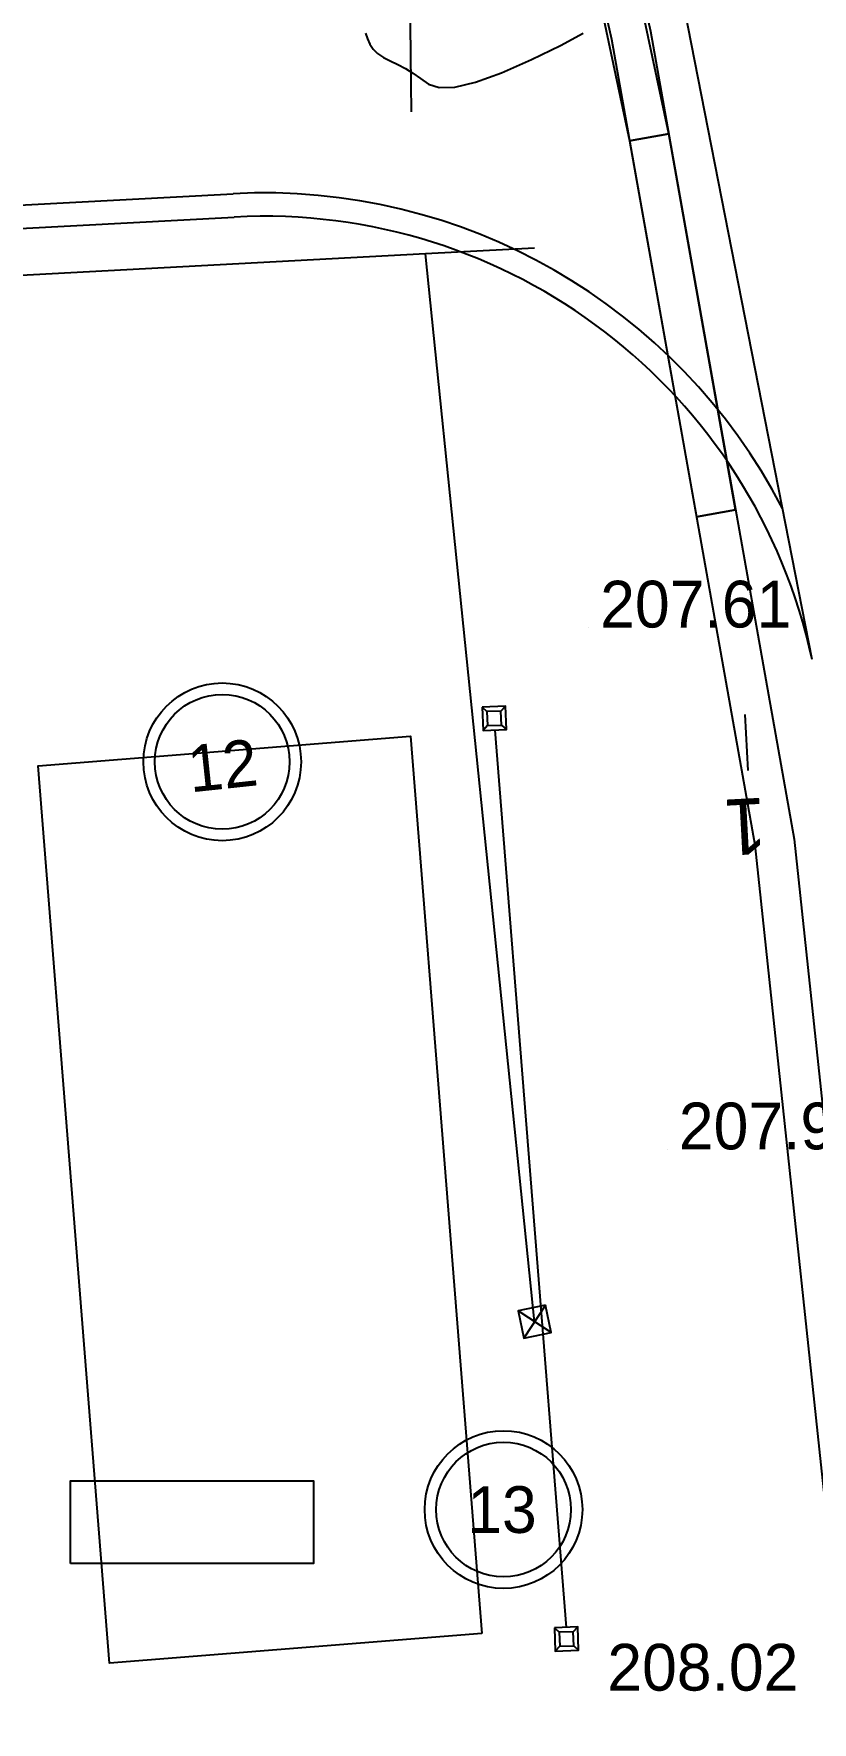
# Model space of a CAD drawing. Extents: x -31423 to 1909503, y -2344077 to 1640342.
# Drawn here: x 142821 to 159485, y -350785 to -314664 of the extents above; entities that cross this region are included whole.
import ezdxf

# ---------------------------------------------------------------- set-up
doc = ezdxf.new("R2010")
doc.units = 0
for name, color, linetype in [('Level 1', 7, 'Continuous'), ('Level 10', 7, 'Continuous'), ('Level 12', 7, 'Continuous'), ('Level 13', 7, 'Continuous'), ('Level 20', 7, 'Continuous'), ('Level 23', 7, 'Continuous'), ('Level 26', 7, 'Continuous'), ('Level 27', 7, 'Continuous'), ('Level 4', 7, 'Continuous'), ('Level 7', 7, 'Continuous')]:
    doc.layers.add(name, color=color, linetype=linetype)

# ---------------------------------------------------------------- blocks, each defined once
blk = doc.blocks.new('DIEN_L')
at = {"layer": 'Level 7'}
for p, q in [((-19.53, 3.47), (-25.42, 4.51)), ((0, 0), (-19.53, 3.47)), ((0, 0), (19.53, -3.47)), ((19.53, -3.47), (25.42, -4.51))]:
    blk.add_line(p, q, dxfattribs=at)
for start, end in [(169.9331, 349.9331), (349.9331, 169.9331)]:
    blk.add_arc((0, 0), 2.28, start, end, dxfattribs=at)
blk = doc.blocks.new('SC6460')
at = {"layer": 'Level 1'}
blk.add_line((0, 0), (0, 0), dxfattribs=at)
blk = doc.blocks.new('A$C450')
at = {"layer": 'Level 23'}
blk.add_lwpolyline([(6000, 6000), (0, 6000), (0, 0), (6000, 0)], close=True, dxfattribs=at)
for points in [[(6000, 6000), (0, 0)], [(6000, 0), (0, 6000)]]:
    blk.add_lwpolyline(points, dxfattribs=at)
blk = doc.blocks.new('1234')
at = {"layer": 'Level 27'}
blk.add_lwpolyline([(-4831, 2), (-4831, 3920), (6737, 3920), (6737, 2)], close=True, dxfattribs=at)
blk = doc.blocks.new('TC')
at = {"layer": 'Level 1'}
for points in [[(-5, -10), (5, -10), (5, 0), (-5, 0)], [(-3, -8), (3, -8), (3, -2), (-3, -2)]]:
    blk.add_lwpolyline(points, close=True, dxfattribs=at)
for points in [[(-3, -2), (-5, 0)], [(3, -2), (5, 0)], [(-5, -10), (-3, -8)], [(3, -8), (5, -10)]]:
    blk.add_lwpolyline(points, dxfattribs=at)

msp = doc.modelspace()

# ---------------------------------------------------------------- linework, layer by layer
at = {"layer": 'Level 1'}
msp.add_line((153542, -319249), (151210, -319373), dxfattribs=at)
for points in [[(151723, -295677), (156022, -314611), (159095, -331893), (161080, -350504), (161823, -378478), (162072, -391747)], [(150894, -295865), (155189, -314779), (158253, -332013), (160232, -350569), (160955, -378587), (160965, -391776)], [(159481, -328052), (155251, -306476)], [(63289, -322521), (147087, -318086)], [(63043, -323034), (147114, -318585)], [(152688, -329560), (154215, -348756)]]:
    msp.add_lwpolyline(points, dxfattribs=at)
msp.add_lwpolyline([(152414, -348884), (144439, -349519), (142912, -330323), (150887, -329689)], close=True, dxfattribs=at)
for radius, start in [(12500, 27.3831), (12000, 12.1016)]:
    msp.add_arc((147748, -330568), radius, start, 93.0296, dxfattribs=at)
at = {"layer": 'Level 10'}
msp.add_lwpolyline([(152414, -348884), (144439, -349519), (142912, -330323), (150887, -329689)], close=True, dxfattribs=at)
at = {"layer": 'Level 12'}
msp.add_line((158112, -330422), (158049, -329224), dxfattribs=at)
at = {"layer": 'Level 13'}
for p, q in [((151210, -319373), (63695, -324011)), ((157843, -324850), (157006, -324999))]:
    msp.add_line(p, q, dxfattribs=at)
for points in [[(155576, -316955), (156413, -316807), (154853, -309464), (154025, -309652)], [(157006, -324999), (157843, -324850), (156413, -316807), (155576, -316955)]]:
    msp.add_lwpolyline(points, close=True, dxfattribs=at)
msp.add_lwpolyline([(153542, -342217), (151210, -319373)], dxfattribs=at)
at = {"layer": 'Level 20'}
for centre, radius in [((146856, -330240), 1687), ((146856, -330240), 1441), ((152877, -346236), 1687), ((152877, -346236), 1441)]:
    msp.add_circle(centre, radius, dxfattribs=at)
at = {"layer": 'Level 4'}
msp.add_lwpolyline([(149919, -314648), (149962, -314773), (150012, -314888), (150084, -314993), (150182, -315087), (150306, -315170), (150453, -315245), (150614, -315322), (150775, -315410), (150937, -315510), (151100, -315623), (151272, -315739), (151501, -315814), (151833, -315803), (152277, -315697), (152830, -315498), (153474, -315216), (154096, -314913), (154583, -314654)], dxfattribs=at)

# ---------------------------------------------------------------- block references
at = {"layer": 'Level 1', "xscale": 49.999999999310944, "yscale": 50.00000000000001, "rotation": -87.88685546080094}
for p in [(152928, -329301), (154474, -348996)]:
    msp.add_blockref('TC', p, dxfattribs=at)
at = {"layer": 'Level 10', "xscale": 0.1, "yscale": 0.10000000000000002}
for p in [(154696, -327366), (156380, -338530)]:
    msp.add_blockref('SC6460', p, dxfattribs=at)
at = {"layer": 'Level 23', "xscale": 0.09999999508824964, "yscale": 0.09999999998687971, "rotation": 11.739167395654514}
msp.add_blockref('A$C450', (153310, -342572), dxfattribs=at)
at = {"layer": 'Level 26', "xscale": 0.45, "yscale": 0.4499999999970896}
msp.add_blockref('1234', (145780, -347387), dxfattribs=at)
at = {"layer": 'Level 7', "xscale": 100.00000000001724, "yscale": 99.99999999999999, "rotation": -79.26909055402233}
msp.add_blockref('DIEN_L', (150869, -313750), dxfattribs=at)

# ---------------------------------------------------------------- texts
at = {"layer": 'Level 10'}
for s, p in [('207.61', (154946, -327366)), ('207.90', (156630, -338530)), ('208.02', (155099, -350109))]:
    msp.add_text(s, height=1000, dxfattribs=at).set_placement(p)
at = {"layer": 'Level 12'}
msp.add_text('1', height=1200, rotation=183.0417, dxfattribs=at).set_placement((158470, -331004))
at = {"layer": 'Level 20'}
msp.add_text('12', height=1000, rotation=6.0984, dxfattribs=at).set_placement((146176, -330895))
msp.add_text('13', height=1000, dxfattribs=at).set_placement((152100, -346736))

doc.saveas('drawing.dxf')
